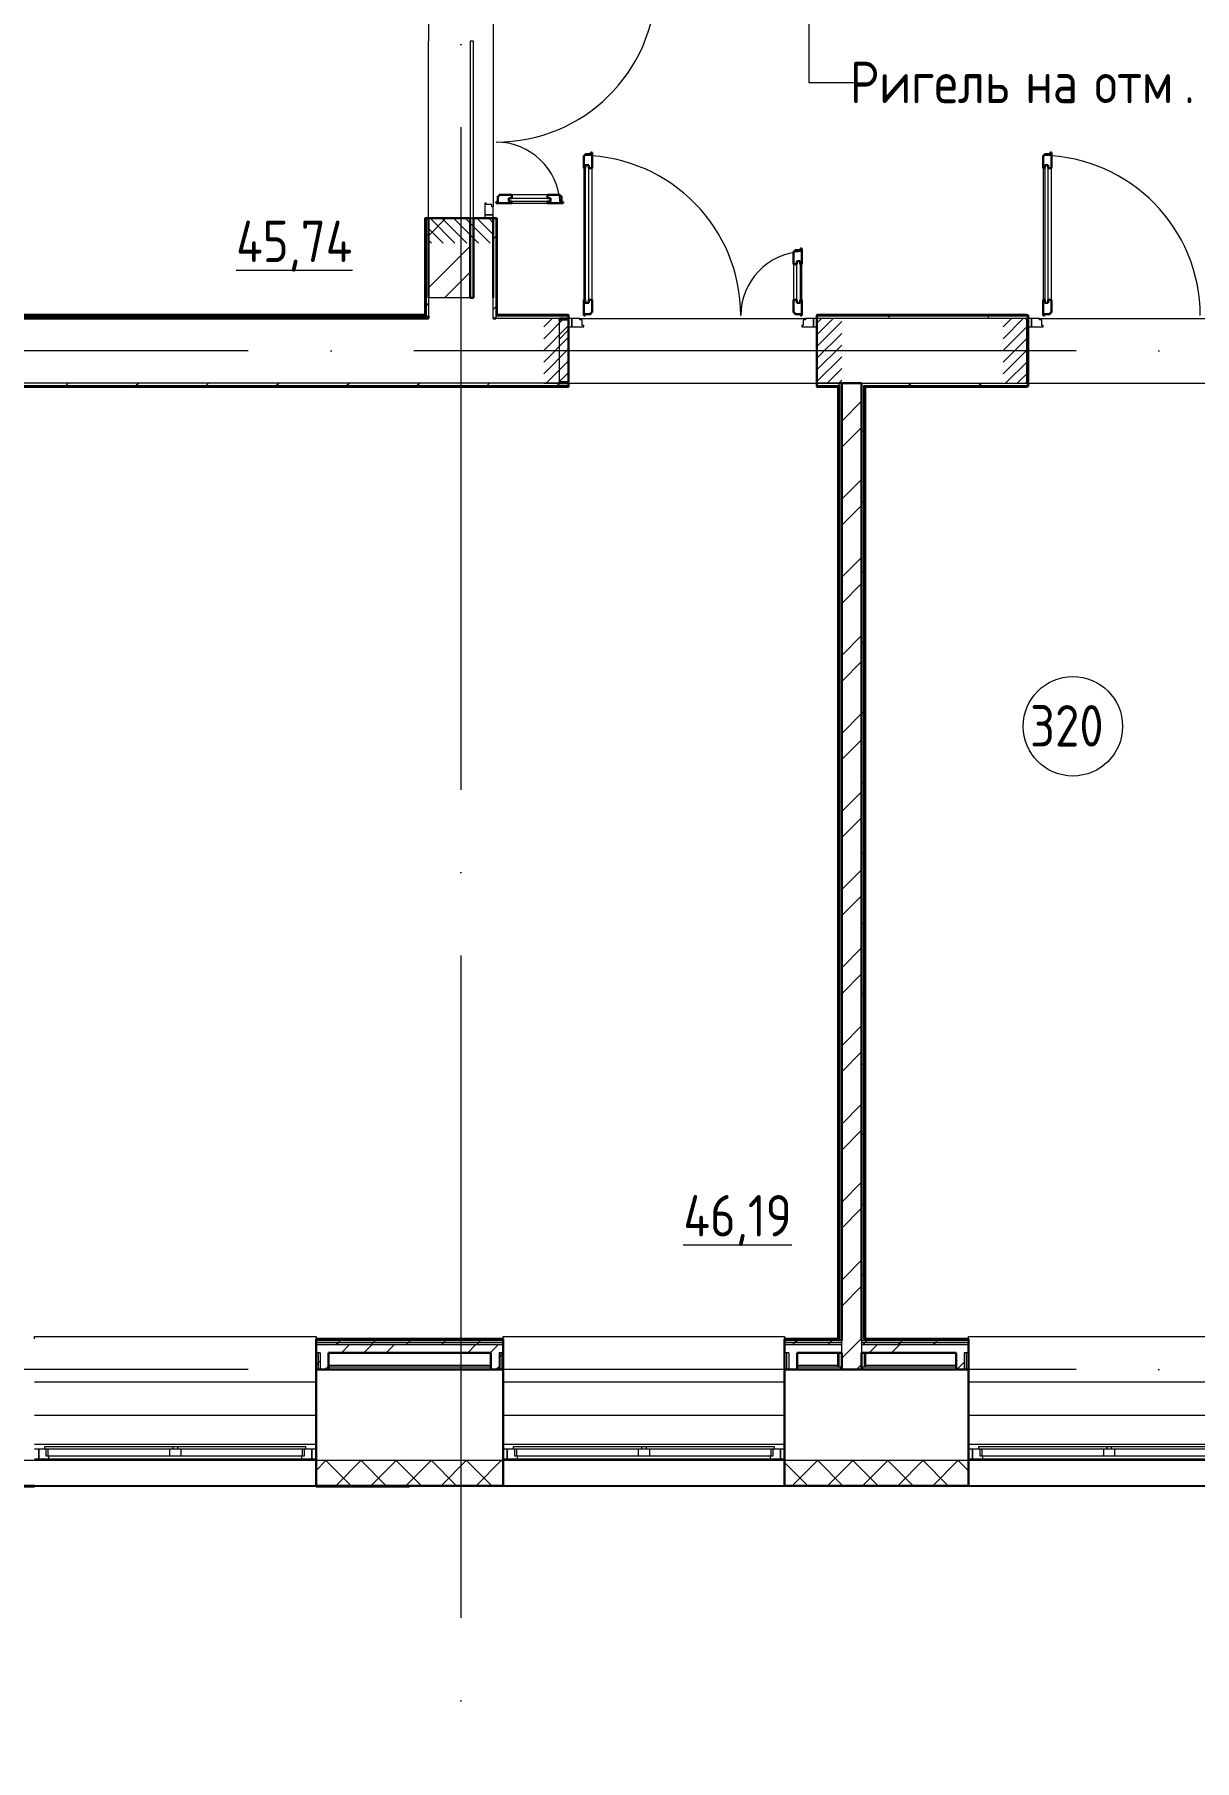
# Model space of a CAD drawing. Header units: millimetres. Extents: x -495897 to 1376592, y -28539 to 470976.
# Drawn here: x 246964 to 253970, y 340275 to 350695 of the extents above; entities that cross this region are included whole.
import ezdxf

# ---------------------------------------------------------------- set-up
doc = ezdxf.new("R2010")
doc.units = ezdxf.units.MM
doc.linetypes.add('ADSK_Линия сетки', pattern=[25, 20, -2.5, 0, -2.5])
doc.linetypes.add('ADSK_Штриховая_ш2 п1_5', pattern=[4.5, 3, -1.5])
for name, color, linetype, lineweight in [('_ Окна', 7, 'Continuous', 9), ('Аннотация', 7, 'Continuous', 18), ('Двери', 252, 'Continuous', 9), ('Марки помещений', 252, 'Continuous', 20), ('Ограждение', 252, 'Continuous', 9), ('Окна', 252, 'Continuous', 9), ('Оси', 252, 'Continuous', 9), ('Перекрытие', 252, 'Continuous', 18), ('Стены внутренние', 7, 'Continuous', 18), ('Стены наружные', 7, 'Continuous', 18), ('Стены штриховка', 7, 'Continuous', 9)]:
    doc.layers.add(name, color=color, linetype=linetype, lineweight=lineweight)
doc.layers.add('Двери открывание', color=7, linetype='Continuous', lineweight=9, true_color=0xc0c0c0)
doc.styles.add('GOST Common_2', font='', dxfattribs={"width": 0.9, "height": 250})
doc.styles.get('GOST Common_2').set_extended_font_data('GOST type B')

# ---------------------------------------------------------------- blocks, each defined once
blk = doc.blocks.new('3 этаж')
at = {"layer": '_ Окна', "color": 251, "true_color": 0x636466}
for p, q in [((247746, -18245), (247721, -18245)), ((247721, -18303), (247746, -18303)), ((247746, -18303), (247746, -18245)), ((249421, -18245), (249396, -18245)), ((249396, -18245), (249396, -18303)), ((249396, -18303), (249421, -18303)), ((250576, -18245), (250551, -18245)), ((250551, -18303), (250576, -18303)), ((250576, -18303), (250576, -18245)), ((252251, -18245), (252226, -18245)), ((252226, -18245), (252226, -18303)), ((252226, -18303), (252251, -18303)), ((253386, -18245), (253361, -18245)), ((253361, -18303), (253386, -18303)), ((253386, -18303), (253386, -18245))]:
    blk.add_line(p, q, dxfattribs=at)
at = {"layer": '_ Окна', "color": 251, "lineweight": 18, "true_color": 0x636466}
for p, q in [((247784, -18245), (247746, -18245)), ((247746, -18245), (247746, -18303)), ((247746, -18303), (247805, -18303)), ((247792, -18286), (247792, -18245)), ((247804, -18286), (247792, -18286)), ((247805, -18303), (247810, -18286)), ((249332, -18286), (249336, -18303)), ((249336, -18303), (249396, -18303)), ((249350, -18286), (249338, -18286)), ((249350, -18245), (249350, -18286)), ((249396, -18245), (249358, -18245)), ((249396, -18303), (249396, -18245)), ((250614, -18245), (250576, -18245)), ((250576, -18245), (250576, -18303)), ((250576, -18303), (250635, -18303)), ((250622, -18286), (250622, -18245)), ((250634, -18286), (250622, -18286)), ((250635, -18303), (250640, -18286)), ((252162, -18286), (252166, -18303)), ((252166, -18303), (252226, -18303)), ((252180, -18286), (252168, -18286)), ((252180, -18245), (252180, -18286)), ((252226, -18245), (252188, -18245)), ((252226, -18303), (252226, -18245)), ((253424, -18245), (253386, -18245)), ((253386, -18245), (253386, -18303)), ((253386, -18303), (253445, -18303)), ((253432, -18286), (253432, -18245)), ((253444, -18286), (253432, -18286)), ((253445, -18303), (253450, -18286))]:
    blk.add_line(p, q, dxfattribs=at)
at = {"layer": 'Аннотация', "color": 251, "lineweight": 9, "true_color": 0x636466}
for p, q in [((252397, -9207), (252397, -9993)), ((252397, -9993), (252668, -9993))]:
    blk.add_line(p, q, dxfattribs=at)
at = {"layer": 'Двери', "color": 251, "lineweight": 30, "true_color": 0x636466}
for p, q in [((251088, -10416), (251080, -10416)), ((251080, -10416), (251080, -10425)), ((251088, -10510), (251088, -10416)), ((253863, -10416), (253855, -10416)), ((253855, -10416), (253855, -10425)), ((253863, -10510), (253863, -10416)), ((251046, -10434), (251038, -10434)), ((251038, -10434), (251038, -10510)), ((251047, -10510), (251038, -10510)), ((251080, -10425), (251046, -10425)), ((251046, -10425), (251046, -10434)), ((251047, -10492), (251047, -10510)), ((251068, -10492), (251047, -10492)), ((251068, -10510), (251068, -10492)), ((251088, -10510), (251068, -10510)), ((253821, -10434), (253813, -10434)), ((253813, -10434), (253813, -10510)), ((253822, -10510), (253813, -10510)), ((253855, -10425), (253821, -10425)), ((253821, -10425), (253821, -10434)), ((253822, -10492), (253822, -10510)), ((253843, -10492), (253822, -10492)), ((253843, -10510), (253843, -10492)), ((253863, -10510), (253843, -10510)), ((250518, -10713), (250509, -10713)), ((250509, -10713), (250509, -10721)), ((250509, -10721), (250603, -10721)), ((250518, -10679), (250518, -10713)), ((250527, -10679), (250518, -10679)), ((250603, -10671), (250527, -10671)), ((250527, -10671), (250527, -10679)), ((250603, -10691), (250585, -10691)), ((250585, -10691), (250585, -10712)), ((250585, -10712), (250603, -10712)), ((250603, -10671), (250603, -10691)), ((250603, -10712), (250603, -10721)), ((250895, -10671), (250819, -10671)), ((250819, -10671), (250819, -10691)), ((250819, -10691), (250837, -10691)), ((250819, -10712), (250819, -10721)), ((250837, -10712), (250819, -10712)), ((250819, -10721), (250913, -10721)), ((250837, -10691), (250837, -10712)), ((250895, -10679), (250895, -10671)), ((250904, -10679), (250895, -10679)), ((250904, -10713), (250904, -10679)), ((250913, -10713), (250904, -10713)), ((250913, -10721), (250913, -10713)), ((252312, -11014), (252304, -11014)), ((252304, -11014), (252304, -11090)), ((252346, -11005), (252312, -11005)), ((252312, -11005), (252312, -11014)), ((252354, -10996), (252346, -10996)), ((252346, -10996), (252346, -11005)), ((252354, -11090), (252354, -10996)), ((252304, -11090), (252324, -11090)), ((252324, -11090), (252324, -11072)), ((252324, -11072), (252345, -11072)), ((252345, -11072), (252345, -11090)), ((252345, -11090), (252354, -11090)), ((251038, -11306), (251038, -11400)), ((251047, -11306), (251038, -11306)), ((251047, -11324), (251047, -11306)), ((251068, -11324), (251047, -11324)), ((251068, -11306), (251068, -11324)), ((251088, -11306), (251068, -11306)), ((251088, -11382), (251088, -11306)), ((252304, -11306), (252304, -11382)), ((252304, -11306), (252324, -11306)), ((252324, -11306), (252324, -11324)), ((252324, -11324), (252345, -11324)), ((252345, -11306), (252354, -11306)), ((252345, -11324), (252345, -11306)), ((252354, -11400), (252354, -11306)), ((253813, -11306), (253813, -11400)), ((253822, -11306), (253813, -11306)), ((253822, -11324), (253822, -11306)), ((253843, -11324), (253822, -11324)), ((253843, -11306), (253843, -11324)), ((253863, -11306), (253843, -11306)), ((253863, -11382), (253863, -11306)), ((251038, -11400), (251046, -11400)), ((251046, -11400), (251046, -11391)), ((251046, -11391), (251080, -11391)), ((251080, -11391), (251080, -11382)), ((251080, -11382), (251088, -11382)), ((252304, -11382), (252312, -11382)), ((252312, -11382), (252312, -11391)), ((252312, -11391), (252346, -11391)), ((252346, -11391), (252346, -11400)), ((252346, -11400), (252354, -11400)), ((253813, -11400), (253821, -11400)), ((253821, -11400), (253821, -11391)), ((253821, -11391), (253855, -11391)), ((253855, -11391), (253855, -11382)), ((253855, -11382), (253863, -11382))]:
    blk.add_line(p, q, dxfattribs=at)
at = {"layer": 'Двери', "color": 251, "true_color": 0x636466}
for p, q in [((251038, -10510), (251038, -11306)), ((251047, -10492), (251047, -11324)), ((251068, -10492), (251047, -10492)), ((251068, -11324), (251068, -10492)), ((251088, -11306), (251088, -10510)), ((253813, -10510), (253813, -11306)), ((253822, -10492), (253822, -11324)), ((253843, -10492), (253822, -10492)), ((253843, -11324), (253843, -10492)), ((253863, -11306), (253863, -10510)), ((250449, -10721), (250441, -10721)), ((250441, -10721), (250441, -10793)), ((250449, -10730), (250449, -10721)), ((250483, -10730), (250449, -10730)), ((250483, -10744), (250483, -10730)), ((250585, -10691), (250837, -10691)), ((250585, -10712), (250585, -10691)), ((250837, -10712), (250585, -10712)), ((250819, -10671), (250603, -10671)), ((250603, -10721), (250819, -10721)), ((250837, -10691), (250837, -10712)), ((250491, -10793), (250441, -10793)), ((250441, -10793), (250441, -10813)), ((250441, -10793), (250491, -10793)), ((250441, -10813), (250491, -10813)), ((250491, -10744), (250483, -10744)), ((250491, -10793), (250491, -10744)), ((250491, -10813), (250491, -10793)), ((252304, -11090), (252304, -11306)), ((252324, -11324), (252324, -11072)), ((252324, -11072), (252345, -11072)), ((252345, -11072), (252345, -11324)), ((252354, -11306), (252354, -11090)), ((251047, -11324), (251068, -11324)), ((252345, -11324), (252324, -11324)), ((253822, -11324), (253843, -11324)), ((250946, -11418), (250946, -11468)), ((250966, -11418), (250946, -11418)), ((250966, -11468), (250966, -11418)), ((251015, -11418), (250966, -11418)), ((250966, -11418), (250966, -11468)), ((251015, -11426), (251015, -11418)), ((251029, -11426), (251015, -11426)), ((251029, -11460), (251029, -11426)), ((251038, -11460), (251029, -11460)), ((251038, -11468), (251038, -11460)), ((252363, -11460), (252354, -11460)), ((252354, -11460), (252354, -11468)), ((252377, -11426), (252363, -11426)), ((252363, -11426), (252363, -11460)), ((252377, -11418), (252377, -11426)), ((252426, -11418), (252377, -11418)), ((252446, -11418), (252426, -11418)), ((252426, -11418), (252426, -11468)), ((252426, -11468), (252426, -11418)), ((252446, -11468), (252446, -11418)), ((253721, -11418), (253721, -11468)), ((253741, -11418), (253721, -11418)), ((253741, -11468), (253741, -11418)), ((253790, -11418), (253741, -11418)), ((253741, -11418), (253741, -11468)), ((253790, -11426), (253790, -11418)), ((253804, -11426), (253790, -11426)), ((253804, -11460), (253804, -11426)), ((253813, -11460), (253804, -11460)), ((253813, -11468), (253813, -11460)), ((250946, -11468), (250966, -11468)), ((250966, -11468), (251038, -11468)), ((252354, -11468), (252426, -11468)), ((252426, -11468), (252446, -11468)), ((253721, -11468), (253741, -11468)), ((253741, -11468), (253813, -11468))]:
    blk.add_line(p, q, dxfattribs=at)
at = {"layer": 'Двери', "color": 251, "linetype": 'ADSK_Штриховая_ш2 п1_5', "true_color": 0x636466}
for p, q in [((250491, -10813), (250101, -10813)), ((250101, -10813), (250101, -10963)), ((250491, -10963), (250491, -10813)), ((250946, -11418), (250796, -11418)), ((250946, -11808), (250946, -11418)), ((252596, -11418), (252446, -11418)), ((252446, -11418), (252446, -11808)), ((253721, -11418), (253571, -11418)), ((253721, -11808), (253721, -11418)), ((250796, -11808), (250946, -11808)), ((252446, -11808), (252596, -11808)), ((253571, -11808), (253721, -11808))]:
    blk.add_line(p, q, dxfattribs=at)
at = {"layer": 'Двери', "color": 251, "linetype": 'Continuous', "lineweight": 18, "true_color": 0x636466}
for p, q in [((250110, -10813), (250260, -10963)), ((250181, -10813), (250331, -10963)), ((250252, -10813), (250402, -10963)), ((250322, -10813), (250472, -10963)), ((250393, -10813), (250491, -10911)), ((250464, -10813), (250491, -10841)), ((250101, -10875), (250189, -10963)), ((250101, -10946), (250119, -10963)), ((250796, -11469), (250847, -11418)), ((250796, -11540), (250917, -11418)), ((250796, -11611), (250946, -11461)), ((252446, -11446), (252473, -11418)), ((252446, -11516), (252544, -11418)), ((252446, -11587), (252596, -11437)), ((253571, -11469), (253622, -11418)), ((253571, -11540), (253692, -11418)), ((253571, -11611), (253721, -11461)), ((250796, -11681), (250946, -11531)), ((252446, -11658), (252596, -11508)), ((253571, -11681), (253721, -11531)), ((250796, -11752), (250946, -11602)), ((252446, -11728), (252596, -11578)), ((252446, -11799), (252596, -11649)), ((253571, -11752), (253721, -11602)), ((250810, -11808), (250946, -11673)), ((250881, -11808), (250946, -11743)), ((252507, -11808), (252596, -11720)), ((253585, -11808), (253721, -11673)), ((253656, -11808), (253721, -11743)), ((252578, -11808), (252596, -11791))]:
    blk.add_line(p, q, dxfattribs=at)
at = {"layer": 'Двери открывание', "color": 251, "true_color": 0x636466}
for centre, radius, start, end in [((250509, -9387), 966, 270, 358.9323), ((250509, -10739), 386, 2.6728, 90), ((251020, -11400), 966, 0, 88.9323), ((253795, -11400), 966, 0, 88.9323), ((252372, -11400), 386, 92.6728, 180)]:
    blk.add_arc(centre, radius, start, end, dxfattribs=at)
at = {"layer": 'Марки помещений', "color": 251, "true_color": 0x636466}
blk.add_circle((253992, -13880), 300, dxfattribs=at)
at = {"layer": 'Ограждение', "color": 251, "true_color": 0x636466}
for p, q in [((250076, -10813), (250081, -10813)), ((250076, -10813), (250076, -11393)), ((250511, -10813), (250516, -10813)), ((250516, -11393), (250516, -10813)), ((250076, -11393), (244346, -11393)), ((250081, -11398), (250076, -11393)), ((250516, -11393), (250511, -11398)), ((250946, -11393), (250516, -11393)), ((250946, -11393), (250946, -11398)), ((252446, -11398), (252446, -11393)), ((253711, -11393), (252446, -11393)), ((253711, -11393), (253711, -11398)), ((244799, -11833), (250946, -11833)), ((250946, -11828), (250946, -11833)), ((252446, -11833), (252446, -11828)), ((252446, -11833), (252571, -11833)), ((252571, -11833), (252576, -11828)), ((252571, -11833), (252571, -17579)), ((252741, -11833), (252736, -11828)), ((252741, -17578), (252741, -11833)), ((252741, -11833), (253711, -11833)), ((253711, -11828), (253711, -11833)), ((247721, -17578), (247721, -17563)), ((247721, -17563), (249421, -17563)), ((249421, -17563), (249421, -17578)), ((250551, -17578), (250551, -17563)), ((250551, -17563), (252251, -17563)), ((252251, -17563), (252251, -17578)), ((253361, -17578), (253361, -17563)), ((253361, -17563), (255061, -17563)), ((252571, -17663), (252571, -17738)), ((252581, -17747), (252581, -17663)), ((252731, -17663), (252731, -17748)), ((252741, -17738), (252741, -17663)), ((250476, -17738), (249496, -17738)), ((252571, -17738), (252326, -17738)), ((252571, -17738), (252580, -17747)), ((252741, -17738), (252731, -17748)), ((253286, -17738), (252741, -17738)), ((247721, -17838), (249421, -17838)), ((250551, -17838), (252251, -17838)), ((253361, -17838), (255061, -17838)), ((247721, -18038), (249421, -18038)), ((250551, -18038), (252251, -18038)), ((253361, -18038), (255061, -18038)), ((247721, -18213), (249421, -18213)), ((250551, -18213), (252251, -18213)), ((253361, -18213), (255061, -18213))]:
    blk.add_line(p, q, dxfattribs=at)
at = {"layer": 'Окна', "color": 251, "true_color": 0x636466}
for p, q in [((247784, -18228), (248556, -18228)), ((247784, -18245), (247784, -18228)), ((248556, -18228), (248586, -18228)), ((248556, -18228), (248556, -18245)), ((248586, -18228), (249358, -18228)), ((248586, -18245), (248586, -18228)), ((249358, -18228), (249358, -18245)), ((250614, -18228), (251386, -18228)), ((250614, -18245), (250614, -18228)), ((251386, -18228), (251416, -18228)), ((251386, -18228), (251386, -18245)), ((251416, -18228), (252188, -18228)), ((251416, -18245), (251416, -18228)), ((252188, -18228), (252188, -18245)), ((253424, -18228), (254196, -18228)), ((253424, -18245), (253424, -18228)), ((254196, -18228), (254226, -18228)), ((254196, -18228), (254196, -18245)), ((254226, -18228), (254998, -18228)), ((254226, -18245), (254226, -18228)), ((248556, -18245), (247784, -18245)), ((247804, -18286), (247804, -18245)), ((248536, -18286), (247804, -18286)), ((247805, -18303), (249336, -18303)), ((248536, -18245), (248536, -18286)), ((248606, -18286), (248536, -18286)), ((248586, -18245), (248556, -18245)), ((249358, -18245), (248586, -18245)), ((248606, -18286), (248606, -18245)), ((249338, -18286), (248606, -18286)), ((249338, -18245), (249338, -18286)), ((251386, -18245), (250614, -18245)), ((250634, -18286), (250634, -18245)), ((251366, -18286), (250634, -18286)), ((250635, -18303), (252166, -18303)), ((251366, -18245), (251366, -18286)), ((251436, -18286), (251366, -18286)), ((251416, -18245), (251386, -18245)), ((252188, -18245), (251416, -18245)), ((251436, -18286), (251436, -18245)), ((252168, -18286), (251436, -18286)), ((252168, -18245), (252168, -18286)), ((254196, -18245), (253424, -18245)), ((253444, -18286), (253444, -18245)), ((254176, -18286), (253444, -18286)), ((253445, -18303), (254976, -18303)), ((254176, -18245), (254176, -18286)), ((254246, -18286), (254176, -18286)), ((254226, -18245), (254196, -18245)), ((254998, -18245), (254226, -18245)), ((254246, -18286), (254246, -18245)), ((254978, -18286), (254246, -18286))]:
    blk.add_line(p, q, dxfattribs=at)
at = {"layer": 'Оси', "color": 251, "linetype": 'ADSK_Линия сетки', "ltscale": 200, "true_color": 0x636466}
for p, q in [((250296, -263), (250296, -31390)), ((314013, -11613), (237074, -11613)), ((314013, -17763), (237074, -17763))]:
    blk.add_line(p, q, dxfattribs=at)
at = {"layer": 'Перекрытие', "color": 251, "true_color": 0x636466}
blk.add_line((250351, -10813), (250371, -10813), dxfattribs=at)
at = {"layer": 'Стены внутренние', "color": 251, "true_color": 0x636466}
for p, q in [((250101, -9313), (250101, -9743)), ((250491, -9382), (250491, -10744)), ((250371, -9743), (250351, -9743)), ((250371, -10813), (250371, -9743)), ((250351, -11293), (250101, -11293)), ((250101, -11293), (250101, -11403)), ((250491, -11418), (250491, -11293)), ((250891, -11418), (250506, -11418)), ((250891, -11803), (250891, -11423)), ((251015, -11418), (252377, -11418)), ((253711, -11418), (252446, -11418)), ((253790, -11418), (255152, -11418)), ((250946, -11808), (252581, -11808)), ((252716, -11808), (253711, -11808)), ((253721, -11808), (255221, -11808)), ((267371, -18313), (243596, -18313)), ((249421, -18465), (247721, -18465)), ((252251, -18465), (250551, -18465)), ((255061, -18465), (253361, -18465))]:
    blk.add_line(p, q, dxfattribs=at)
at = {"layer": 'Стены внутренние', "color": 251, "lineweight": 30, "true_color": 0x636466}
for p, q in [((250491, -10813), (250371, -10813)), ((250371, -10813), (250371, -11293)), ((250491, -11293), (250491, -10813)), ((250371, -11293), (250351, -11293)), ((250101, -11403), (250101, -11418)), ((250506, -11418), (250491, -11418)), ((250891, -11423), (250891, -11418)), ((252446, -11418), (252446, -11808)), ((253711, -11423), (253711, -11418)), ((250891, -11808), (250891, -11803)), ((252581, -11808), (252596, -11808)), ((253711, -11808), (253711, -11803)), ((249421, -17763), (249421, -18465)), ((250476, -17763), (249496, -17763)), ((250551, -18465), (250551, -17763)), ((252251, -17763), (252251, -18465)), ((252596, -17763), (252326, -17763)), ((253286, -17763), (252716, -17763)), ((253361, -18465), (253361, -17763)), ((249421, -18465), (250551, -18465)), ((252251, -18465), (253361, -18465))]:
    blk.add_line(p, q, dxfattribs=at)
at = {"layer": 'Стены внутренние', "color": 251, "linetype": 'Continuous', "lineweight": 9, "true_color": 0x636466}
for p, q in [((249421, -18372), (249480, -18313)), ((249631, -18463), (249481, -18313)), ((249542, -18463), (249692, -18313)), ((249843, -18463), (249693, -18313)), ((249754, -18463), (249904, -18313)), ((250055, -18463), (249905, -18313)), ((249966, -18463), (250116, -18313)), ((250268, -18463), (250118, -18313)), ((250178, -18463), (250328, -18313)), ((250480, -18463), (250330, -18313)), ((250390, -18463), (250540, -18313)), ((250551, -18322), (250542, -18313)), ((252389, -18463), (252251, -18325)), ((252299, -18463), (252449, -18313)), ((252601, -18463), (252451, -18313)), ((252512, -18463), (252662, -18313)), ((252813, -18463), (252663, -18313)), ((252724, -18463), (252874, -18313)), ((253025, -18463), (252875, -18313)), ((252936, -18463), (253086, -18313)), ((253237, -18463), (253087, -18313)), ((253148, -18463), (253298, -18313)), ((253361, -18375), (253299, -18313)), ((252447, -18465), (252446, -18463)), ((252799, -18465), (252798, -18463)), ((253013, -18463), (253012, -18465))]:
    blk.add_line(p, q, dxfattribs=at)
at = {"layer": 'Стены наружные', "color": 251, "true_color": 0x636466}
for p, q in [((250101, -10813), (250101, -9743)), ((250351, -9743), (250351, -10813)), ((253711, -11423), (253711, -11803)), ((250891, -11808), (244774, -11808)), ((249496, -17747), (250476, -17747)), ((250476, -17762), (249496, -17762)), ((252326, -17747), (252588, -17747)), ((252588, -17762), (252326, -17762)), ((252588, -17762), (252588, -17747)), ((252723, -17748), (253286, -17748)), ((252723, -17763), (252723, -17748)), ((249421, -18470), (247721, -18470)), ((255061, -18470), (249986, -18470)), ((252816, -18470), (252816, -18465)), ((253361, -18465), (253361, -18470))]:
    blk.add_line(p, q, dxfattribs=at)
at = {"layer": 'Стены наружные', "color": 251, "lineweight": 30, "true_color": 0x636466}
for p, q in [((250351, -10813), (250081, -10813)), ((250081, -10813), (250081, -11398)), ((250101, -10813), (250101, -11293)), ((250351, -11293), (250351, -10813)), ((250511, -10813), (250491, -10813)), ((250511, -11398), (250511, -10813)), ((244246, -11418), (250101, -11418)), ((250086, -11403), (244326, -11403)), ((250081, -11398), (244331, -11398)), ((250511, -11403), (250506, -11403)), ((250946, -11398), (250511, -11398)), ((250891, -11418), (250946, -11418)), ((250946, -11423), (250891, -11423)), ((250946, -11418), (250946, -11398)), ((250946, -11803), (250946, -11423)), ((252446, -11398), (252446, -11418)), ((253721, -11398), (252446, -11398)), ((253711, -11418), (253721, -11418)), ((253721, -11423), (253711, -11423)), ((253721, -11418), (253721, -11398)), ((253721, -11803), (253721, -11423)), ((244794, -11828), (250946, -11828)), ((250891, -11803), (250946, -11803)), ((250946, -11808), (250891, -11808)), ((250946, -11828), (250946, -11808)), ((252446, -11808), (252446, -11828)), ((252446, -11828), (252576, -11828)), ((252576, -11828), (252576, -17578)), ((252581, -11823), (252581, -17583)), ((252596, -11808), (252596, -17588)), ((252716, -11808), (252596, -11808)), ((252716, -17588), (252716, -11808)), ((252731, -17583), (252731, -11823)), ((252736, -11828), (253721, -11828)), ((252736, -17578), (252736, -11828)), ((253711, -11803), (253721, -11803)), ((253721, -11808), (253711, -11808)), ((253721, -11828), (253721, -11808)), ((249421, -17578), (249421, -17763)), ((250551, -17578), (249421, -17578)), ((250551, -17763), (250551, -17578)), ((252251, -17578), (252251, -17763)), ((252576, -17578), (252251, -17578)), ((252581, -17583), (252576, -17583)), ((253361, -17578), (252736, -17578)), ((253361, -17763), (253361, -17578)), ((249496, -17663), (250476, -17663)), ((249496, -17763), (249496, -17663)), ((250476, -17663), (250476, -17763)), ((252326, -17663), (252596, -17663)), ((252326, -17763), (252326, -17663)), ((252596, -17663), (252596, -17763)), ((252716, -17763), (252716, -17663)), ((252716, -17663), (253286, -17663)), ((253286, -17663), (253286, -17763)), ((249421, -17763), (249496, -17763)), ((250476, -17763), (250551, -17763)), ((252251, -17763), (252326, -17763)), ((252596, -17763), (252716, -17763)), ((253286, -17763), (253361, -17763)), ((247146, -18465), (247721, -18465)), ((247721, -18470), (247146, -18470)), ((247721, -18465), (247721, -18470)), ((249986, -18465), (249421, -18465)), ((249421, -18465), (249421, -18470)), ((249421, -18470), (249986, -18470)), ((249986, -18465), (249986, -18470))]:
    blk.add_line(p, q, dxfattribs=at)
at = {"layer": 'Стены наружные', "color": 251, "linetype": 'Continuous', "lineweight": 9, "true_color": 0x636466}
for p, q in [((250101, -10918), (250205, -10813)), ((250081, -10853), (250086, -10848)), ((250081, -10924), (250086, -10919)), ((250086, -10919), (250101, -10904)), ((250491, -10938), (250506, -10923)), ((250506, -10853), (250511, -10848)), ((250506, -10923), (250511, -10918)), ((250081, -10995), (250086, -10990)), ((250101, -11232), (250351, -10982)), ((250506, -10994), (250511, -10989)), ((250081, -11065), (250086, -11060)), ((250081, -11136), (250086, -11131)), ((250197, -11293), (250351, -11139)), ((250506, -11065), (250511, -11060)), ((250506, -11135), (250511, -11130)), ((250081, -11207), (250086, -11202)), ((250506, -11206), (250511, -11201)), ((250081, -11278), (250086, -11273)), ((250081, -11348), (250086, -11343)), ((250086, -11343), (250101, -11328)), ((250491, -11363), (250506, -11348)), ((250506, -11277), (250511, -11272)), ((250506, -11348), (250511, -11343)), ((247763, -11403), (247768, -11398)), ((247834, -11403), (247839, -11398)), ((247904, -11403), (247909, -11398)), ((247975, -11403), (247980, -11398)), ((248046, -11403), (248051, -11398)), ((248082, -11418), (248082, -11403)), ((248116, -11403), (248121, -11398)), ((248187, -11403), (248192, -11398)), ((248258, -11403), (248263, -11398)), ((248329, -11403), (248334, -11398)), ((248399, -11403), (248404, -11398)), ((248470, -11403), (248475, -11398)), ((248541, -11403), (248546, -11398)), ((248611, -11403), (248616, -11398)), ((248682, -11403), (248687, -11398)), ((248682, -11418), (248682, -11403)), ((248753, -11403), (248758, -11398)), ((248823, -11403), (248828, -11398)), ((248894, -11403), (248899, -11398)), ((248965, -11403), (248970, -11398)), ((249036, -11403), (249041, -11398)), ((249106, -11403), (249111, -11398)), ((249177, -11403), (249182, -11398)), ((249248, -11403), (249253, -11398)), ((249282, -11418), (249282, -11403)), ((249318, -11403), (249323, -11398)), ((249389, -11403), (249394, -11398)), ((249460, -11403), (249465, -11398)), ((249531, -11403), (249536, -11398)), ((249601, -11403), (249606, -11398)), ((249672, -11403), (249677, -11398)), ((249743, -11403), (249748, -11398)), ((249813, -11403), (249818, -11398)), ((249882, -11418), (249882, -11403)), ((249884, -11403), (249889, -11398)), ((249955, -11403), (249960, -11398)), ((250026, -11403), (250031, -11398)), ((250521, -11403), (250526, -11398)), ((250591, -11403), (250596, -11398)), ((250662, -11403), (250667, -11398)), ((250733, -11403), (250738, -11398)), ((250803, -11403), (250808, -11398)), ((250874, -11403), (250879, -11398)), ((250945, -11403), (250946, -11402)), ((252500, -11403), (252505, -11398)), ((252571, -11403), (252576, -11398)), ((252642, -11403), (252647, -11398)), ((252713, -11403), (252718, -11398)), ((252783, -11403), (252788, -11398)), ((252854, -11403), (252859, -11398)), ((252882, -11418), (252882, -11403)), ((252925, -11403), (252930, -11398)), ((252995, -11403), (253000, -11398)), ((253066, -11403), (253071, -11398)), ((253137, -11403), (253142, -11398)), ((253208, -11403), (253213, -11398)), ((253278, -11403), (253283, -11398)), ((253349, -11403), (253354, -11398)), ((253420, -11403), (253425, -11398)), ((253482, -11418), (253482, -11403)), ((253490, -11403), (253495, -11398)), ((253561, -11403), (253566, -11398)), ((253632, -11403), (253637, -11398)), ((253703, -11403), (253708, -11398)), ((250891, -11542), (250946, -11487)), ((253711, -11551), (253721, -11541)), ((253711, -11551), (253721, -11541)), ((247762, -11828), (247767, -11823)), ((247833, -11828), (247838, -11823)), ((247904, -11828), (247909, -11823)), ((247909, -11823), (247924, -11808)), ((247974, -11828), (247979, -11823)), ((248045, -11828), (248050, -11823)), ((248116, -11828), (248121, -11823)), ((248186, -11828), (248191, -11823)), ((248257, -11828), (248262, -11823)), ((248328, -11828), (248333, -11823)), ((248333, -11823), (248348, -11808)), ((248398, -11828), (248403, -11823)), ((248469, -11828), (248474, -11823)), ((248540, -11828), (248545, -11823)), ((248611, -11828), (248616, -11823)), ((248681, -11828), (248686, -11823)), ((248752, -11828), (248757, -11823)), ((248757, -11823), (248772, -11808)), ((248823, -11828), (248828, -11823)), ((248893, -11828), (248898, -11823)), ((248964, -11828), (248969, -11823)), ((249035, -11828), (249040, -11823)), ((249106, -11828), (249111, -11823)), ((249176, -11828), (249181, -11823)), ((249181, -11823), (249196, -11808)), ((249247, -11828), (249252, -11823)), ((249318, -11828), (249323, -11823)), ((249388, -11828), (249393, -11823)), ((249459, -11828), (249464, -11823)), ((249530, -11828), (249535, -11823)), ((249601, -11828), (249606, -11823)), ((249606, -11823), (249621, -11808)), ((249671, -11828), (249676, -11823)), ((249742, -11828), (249747, -11823)), ((249813, -11828), (249818, -11823)), ((249883, -11828), (249888, -11823)), ((249954, -11828), (249959, -11823)), ((250025, -11828), (250030, -11823)), ((250030, -11823), (250045, -11808)), ((250096, -11828), (250101, -11823)), ((250166, -11828), (250171, -11823)), ((250237, -11828), (250242, -11823)), ((250308, -11828), (250313, -11823)), ((250378, -11828), (250383, -11823)), ((250449, -11828), (250454, -11823)), ((250454, -11823), (250469, -11808)), ((250520, -11828), (250525, -11823)), ((250591, -11828), (250596, -11823)), ((250661, -11828), (250666, -11823)), ((250732, -11828), (250737, -11823)), ((250803, -11828), (250808, -11823)), ((250873, -11828), (250878, -11823)), ((250878, -11823), (250893, -11808)), ((250944, -11803), (250946, -11802)), ((250944, -11828), (250946, -11827)), ((252500, -11828), (252505, -11823)), ((252570, -11828), (252575, -11823)), ((252575, -11823), (252581, -11818)), ((252731, -11880), (252736, -11875)), ((252783, -11828), (252788, -11823)), ((252853, -11828), (252858, -11823)), ((252924, -11828), (252929, -11823)), ((252995, -11828), (253000, -11823)), ((253000, -11823), (253015, -11808)), ((253065, -11828), (253070, -11823)), ((253136, -11828), (253141, -11823)), ((253207, -11828), (253212, -11823)), ((253278, -11828), (253283, -11823)), ((253348, -11828), (253353, -11823)), ((253419, -11828), (253424, -11823)), ((253424, -11823), (253439, -11808)), ((253490, -11828), (253495, -11823)), ((253560, -11828), (253565, -11823)), ((253631, -11828), (253636, -11823)), ((253702, -11828), (253707, -11823)), ((252576, -11894), (252581, -11889)), ((252576, -11965), (252581, -11960)), ((252596, -12037), (252716, -11917)), ((252731, -11951), (252736, -11946)), ((252576, -12035), (252581, -12030)), ((252596, -12195), (252716, -12075)), ((252731, -12022), (252736, -12017)), ((252731, -12092), (252736, -12087)), ((252576, -12106), (252581, -12101)), ((252576, -12177), (252581, -12172)), ((252716, -12107), (252731, -12092)), ((252731, -12163), (252736, -12158)), ((252576, -12247), (252581, -12242)), ((252731, -12234), (252736, -12229)), ((252576, -12318), (252581, -12313)), ((252576, -12389), (252581, -12384)), ((252596, -12509), (252716, -12389)), ((252731, -12304), (252736, -12299)), ((252731, -12375), (252736, -12370)), ((252576, -12459), (252581, -12454)), ((252731, -12446), (252736, -12441)), ((252576, -12530), (252581, -12525)), ((252576, -12601), (252581, -12596)), ((252596, -12666), (252716, -12546)), ((252716, -12532), (252731, -12517)), ((252731, -12517), (252736, -12512)), ((252731, -12587), (252736, -12582)), ((252576, -12672), (252581, -12667)), ((252731, -12658), (252736, -12653)), ((252576, -12742), (252581, -12737)), ((252576, -12813), (252581, -12808)), ((252731, -12729), (252736, -12724)), ((252731, -12799), (252736, -12794)), ((252576, -12884), (252581, -12879)), ((252596, -12980), (252716, -12860)), ((252731, -12870), (252736, -12865)), ((252576, -12954), (252581, -12949)), ((252576, -13025), (252581, -13020)), ((252596, -13138), (252716, -13018)), ((252716, -12956), (252731, -12941)), ((252731, -12941), (252736, -12936)), ((252731, -13012), (252736, -13007)), ((252576, -13096), (252581, -13091)), ((252731, -13082), (252736, -13077)), ((252576, -13167), (252581, -13162)), ((252576, -13237), (252581, -13232)), ((252731, -13153), (252736, -13148)), ((252731, -13224), (252736, -13219)), ((252576, -13308), (252581, -13303)), ((252596, -13452), (252716, -13332)), ((252731, -13294), (252736, -13289)), ((252576, -13379), (252581, -13374)), ((252716, -13380), (252731, -13365)), ((252731, -13365), (252736, -13360)), ((252731, -13436), (252736, -13431)), ((252576, -13449), (252581, -13444)), ((252576, -13520), (252581, -13515)), ((252596, -13609), (252716, -13489)), ((252731, -13507), (252736, -13502)), ((252576, -13591), (252581, -13586)), ((252731, -13577), (252736, -13572)), ((252731, -13648), (252736, -13643)), ((252576, -13662), (252581, -13657)), ((252576, -13732), (252581, -13727)), ((252731, -13719), (252736, -13714)), ((252576, -13803), (252581, -13798)), ((252596, -13923), (252716, -13803)), ((252716, -13804), (252731, -13789)), ((252731, -13789), (252736, -13784)), ((252731, -13860), (252736, -13855)), ((252576, -13874), (252581, -13869)), ((252576, -13944), (252581, -13939)), ((252596, -14081), (252716, -13961)), ((252731, -13931), (252736, -13926)), ((252576, -14015), (252581, -14010)), ((252731, -14002), (252736, -13997)), ((252576, -14086), (252581, -14081)), ((252576, -14157), (252581, -14152)), ((252731, -14072), (252736, -14067)), ((252731, -14143), (252736, -14138)), ((252576, -14227), (252581, -14222)), ((252596, -14395), (252716, -14275)), ((252716, -14229), (252731, -14214)), ((252731, -14214), (252736, -14209)), ((252576, -14298), (252581, -14293)), ((252576, -14369), (252581, -14364)), ((252731, -14284), (252736, -14279)), ((252731, -14355), (252736, -14350)), ((252576, -14439), (252581, -14434)), ((252596, -14552), (252716, -14432)), ((252731, -14426), (252736, -14421)), ((252576, -14510), (252581, -14505)), ((252576, -14581), (252581, -14576)), ((252731, -14497), (252736, -14492)), ((252731, -14567), (252736, -14562)), ((252576, -14652), (252581, -14647)), ((252716, -14653), (252731, -14638)), ((252731, -14638), (252736, -14633)), ((252576, -14722), (252581, -14717)), ((252576, -14793), (252581, -14788)), ((252596, -14866), (252716, -14746)), ((252731, -14709), (252736, -14704)), ((252731, -14779), (252736, -14774)), ((252576, -14864), (252581, -14859)), ((252731, -14850), (252736, -14845)), ((252576, -14934), (252581, -14929)), ((252576, -15005), (252581, -15000)), ((252596, -15023), (252716, -14903)), ((252731, -14921), (252736, -14916)), ((252731, -14991), (252736, -14986)), ((252576, -15076), (252581, -15071)), ((252716, -15077), (252731, -15062)), ((252731, -15062), (252736, -15057)), ((252576, -15146), (252581, -15141)), ((252576, -15217), (252581, -15212)), ((252731, -15133), (252736, -15128)), ((252731, -15204), (252736, -15199)), ((252576, -15288), (252581, -15283)), ((252596, -15338), (252716, -15218)), ((252731, -15274), (252736, -15269)), ((252576, -15359), (252581, -15354)), ((252596, -15495), (252716, -15375)), ((252731, -15345), (252736, -15340)), ((252731, -15416), (252736, -15411)), ((252576, -15429), (252581, -15424)), ((252576, -15500), (252581, -15495)), ((252716, -15501), (252731, -15486)), ((252731, -15486), (252736, -15481)), ((252576, -15571), (252581, -15566)), ((252731, -15557), (252736, -15552)), ((252731, -15628), (252736, -15623)), ((252576, -15641), (252581, -15636)), ((252576, -15712), (252581, -15707)), ((252596, -15809), (252716, -15689)), ((252731, -15699), (252736, -15694)), ((252576, -15783), (252581, -15778)), ((252731, -15769), (252736, -15764)), ((252731, -15840), (252736, -15835)), ((252576, -15854), (252581, -15849)), ((252576, -15924), (252581, -15919)), ((252596, -15966), (252716, -15846)), ((252716, -15926), (252731, -15911)), ((252731, -15911), (252736, -15906)), ((252576, -15995), (252581, -15990)), ((252731, -15981), (252736, -15976)), ((252576, -16066), (252581, -16061)), ((252576, -16136), (252581, -16131)), ((252731, -16052), (252736, -16047)), ((252731, -16123), (252736, -16118)), ((252576, -16207), (252581, -16202)), ((252596, -16281), (252716, -16161)), ((252731, -16194), (252736, -16189)), ((252576, -16278), (252581, -16273)), ((252576, -16349), (252581, -16344)), ((252596, -16438), (252716, -16318)), ((252716, -16350), (252731, -16335)), ((252731, -16264), (252736, -16259)), ((252731, -16335), (252736, -16330)), ((252576, -16419), (252581, -16414)), ((252731, -16406), (252736, -16401)), ((252576, -16490), (252581, -16485)), ((252576, -16561), (252581, -16556)), ((252731, -16476), (252736, -16471)), ((252731, -16547), (252736, -16542)), ((252576, -16631), (252581, -16626)), ((252596, -16752), (252716, -16632)), ((252731, -16618), (252736, -16613)), ((252576, -16702), (252581, -16697)), ((252576, -16773), (252581, -16768)), ((252716, -16774), (252731, -16759)), ((252731, -16689), (252736, -16684)), ((252731, -16759), (252736, -16754)), ((252576, -16844), (252581, -16839)), ((252596, -16909), (252716, -16789)), ((252731, -16830), (252736, -16825)), ((252576, -16914), (252581, -16909)), ((252576, -16985), (252581, -16980)), ((252731, -16901), (252736, -16896)), ((252731, -16971), (252736, -16966)), ((252576, -17056), (252581, -17051)), ((252731, -17042), (252736, -17037)), ((252576, -17126), (252581, -17121)), ((252576, -17197), (252581, -17192)), ((252596, -17224), (252716, -17104)), ((252716, -17199), (252731, -17184)), ((252731, -17113), (252736, -17108)), ((252731, -17184), (252736, -17179)), ((252576, -17268), (252581, -17263)), ((252596, -17381), (252716, -17261)), ((252731, -17254), (252736, -17249)), ((252576, -17339), (252581, -17334)), ((252731, -17325), (252736, -17320)), ((252731, -17396), (252736, -17391)), ((252576, -17409), (252581, -17404)), ((252576, -17480), (252581, -17475)), ((252731, -17466), (252736, -17461)), ((249432, -17583), (249437, -17578)), ((249502, -17583), (249507, -17578)), ((249543, -17613), (249556, -17601)), ((249556, -17601), (249568, -17588)), ((249573, -17583), (249578, -17578)), ((249644, -17583), (249649, -17578)), ((249715, -17583), (249720, -17578)), ((249755, -17613), (249768, -17601)), ((249768, -17601), (249780, -17588)), ((249780, -17588), (249785, -17583)), ((249785, -17583), (249790, -17578)), ((249856, -17583), (249861, -17578)), ((249927, -17583), (249932, -17578)), ((249967, -17613), (249980, -17601)), ((249980, -17601), (249992, -17588)), ((249997, -17583), (250002, -17578)), ((250068, -17583), (250073, -17578)), ((250139, -17583), (250144, -17578)), ((250180, -17613), (250192, -17601)), ((250192, -17601), (250205, -17588)), ((250205, -17588), (250210, -17583)), ((250210, -17583), (250215, -17578)), ((250280, -17583), (250285, -17578)), ((250351, -17583), (250356, -17578)), ((250392, -17613), (250404, -17601)), ((250404, -17601), (250417, -17588)), ((250422, -17583), (250427, -17578)), ((250492, -17583), (250497, -17578)), ((252260, -17583), (252265, -17578)), ((252301, -17613), (252313, -17601)), ((252313, -17601), (252326, -17588)), ((252326, -17588), (252331, -17583)), ((252331, -17583), (252336, -17578)), ((252402, -17583), (252407, -17578)), ((252472, -17583), (252477, -17578)), ((252513, -17613), (252525, -17601)), ((252525, -17601), (252538, -17588)), ((252543, -17583), (252548, -17578)), ((252576, -17551), (252581, -17546)), ((252596, -17695), (252716, -17575)), ((252725, -17613), (252738, -17601)), ((252731, -17537), (252736, -17532)), ((252738, -17601), (252750, -17588)), ((252750, -17588), (252755, -17583)), ((252755, -17583), (252760, -17578)), ((252826, -17583), (252831, -17578)), ((252897, -17583), (252902, -17578)), ((252937, -17613), (252950, -17601)), ((252950, -17601), (252962, -17588)), ((252967, -17583), (252972, -17578)), ((253038, -17583), (253043, -17578)), ((253109, -17583), (253114, -17578)), ((253149, -17613), (253162, -17601)), ((253162, -17601), (253174, -17588)), ((253174, -17588), (253179, -17583)), ((253179, -17583), (253184, -17578)), ((253250, -17583), (253255, -17578)), ((253321, -17583), (253326, -17578)), ((249433, -17723), (249446, -17711)), ((249574, -17663), (249624, -17613)), ((249709, -17663), (249759, -17613)), ((249844, -17663), (249894, -17613)), ((250337, -17663), (250387, -17613)), ((250472, -17663), (250522, -17613)), ((250526, -17691), (250538, -17679)), ((250538, -17679), (250551, -17666)), ((252251, -17664), (252251, -17663)), ((252762, -17663), (252812, -17613)), ((252897, -17663), (252947, -17613)), ((249421, -17736), (249433, -17723)), ((249474, -17763), (249496, -17742)), ((250507, -17763), (250526, -17745)), ((252685, -17763), (252716, -17732)), ((253290, -17763), (253336, -17718))]:
    blk.add_line(p, q, dxfattribs=at)
at = {"layer": 'Стены штриховка', "color": 251, "true_color": 0x636466}
for p, q in [((250086, -10813), (250086, -11403)), ((250506, -10813), (250506, -11418)), ((250086, -11403), (250101, -11403)), ((250946, -11403), (250511, -11403)), ((253721, -11403), (252446, -11403)), ((244789, -11823), (250946, -11823)), ((252581, -11808), (252446, -11808)), ((252446, -11823), (252581, -11823)), ((252581, -11823), (252581, -11808)), ((252731, -11823), (253721, -11823)), ((250551, -17583), (249421, -17583)), ((249421, -17588), (250551, -17588)), ((249421, -17601), (250551, -17601)), ((252576, -17583), (252251, -17583)), ((252251, -17588), (252596, -17588)), ((252251, -17601), (252596, -17601)), ((252581, -17583), (252596, -17583)), ((252596, -17663), (252596, -17588)), ((252716, -17588), (253361, -17588)), ((252716, -17588), (252716, -17663)), ((252716, -17601), (253361, -17601)), ((253361, -17583), (252731, -17583)), ((249421, -17613), (250551, -17613)), ((249446, -17663), (249421, -17663)), ((249433, -17663), (249433, -17763)), ((249446, -17663), (249446, -17763)), ((250551, -17663), (250526, -17663)), ((250526, -17663), (250526, -17763)), ((250538, -17663), (250538, -17763)), ((252251, -17613), (252596, -17613)), ((252276, -17663), (252251, -17663)), ((252263, -17663), (252263, -17763)), ((252276, -17663), (252276, -17763)), ((252716, -17613), (253361, -17613)), ((253361, -17663), (253336, -17663)), ((253336, -17663), (253336, -17763)), ((253348, -17663), (253348, -17763)), ((249423, -18389), (249421, -18389)), ((249423, -18389), (249423, -18463)), ((250551, -18389), (250549, -18389)), ((250549, -18463), (250549, -18389)), ((252253, -18389), (252251, -18389)), ((252253, -18389), (252253, -18463)), ((253361, -18389), (253359, -18389)), ((253359, -18463), (253359, -18389)), ((249423, -18463), (250549, -18463)), ((252253, -18463), (253359, -18463))]:
    blk.add_line(p, q, dxfattribs=at)
at = {"layer": 'Аннотация', "color": 251, "true_color": 0x636466, "style": 'GOST Common_2', "width": 0.9}
for s, p in [('Ригель', (252646, -10118)), ('. +10.770 (h', (254664, -10118)), ('на', (253705, -10118)), ('отм', (254122, -10118))]:
    blk.add_text(s, height=250, dxfattribs=at).set_placement(p)
at = {"layer": 'Марки помещений', "color": 251, "true_color": 0x636466, "style": 'GOST Common_2', "width": 0.9}
for s, p in [('%%U45,74', (248938, -11077)), ('320', (253733, -14002)), ('%%U46,19', (251639, -16960))]:
    blk.add_text(s, height=250, dxfattribs=at).set_placement(p)

msp = doc.modelspace()

# ---------------------------------------------------------------- block references
msp.add_blockref('3 этаж', (-756.474, 360398.765))

doc.saveas('drawing.dxf')
